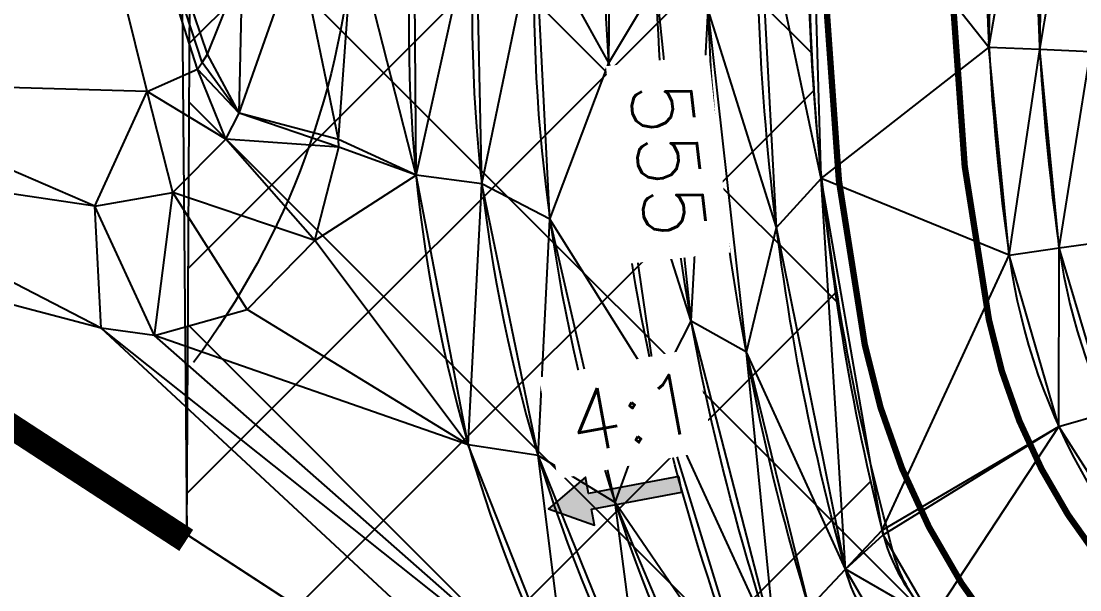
# Model space of a CAD drawing. Header units: inches. Extents: x 2461366 to 2469791, y 7062737 to 7065282.
# Drawn here: x 2466766.4 to 2466850, y 7064203.4 to 7064248.3 of the extents above; entities that cross this region are included whole.
import ezdxf

# ---------------------------------------------------------------- set-up
doc = ezdxf.new("R2010")
doc.units = ezdxf.units.IN
doc.header["$LTSCALE"] = 60
doc.header["$MEASUREMENT"] = 0
doc.linetypes.add('DASHED2', pattern=[0.375, 0.25, -0.125])
for name, color, linetype in [('BLANKET BDNY', 7, 'Continuous'), ('CONT MJR LABEL', 4, 'Continuous'), ('CONT MNR LABEL', 6, 'Continuous'), ('CONTOURS', 35, 'Continuous'), ('DRAIN EASEMENT', 7, 'DASHED2'), ('FENCE', 1, 'FENCE'), ('PROP TRAIL', 3, 'Continuous'), ('Proposed Ground-C-TINN', 7, 'Continuous'), ('Proposed Ground-C-TINN-BNDY', 7, 'Continuous')]:
    doc.layers.add(name, color=color, linetype=linetype)
doc.styles.add('L80', font='simplex', dxfattribs={"height": 4.8})
doc.linetypes.add('FENCE', pattern='A,0.5,-0.1,["X",Standard,S=0.1,R=0,X=-0.05,Y=-0.05],-0.1', length=0.7)

# ---------------------------------------------------------------- blocks, each defined once
blk = doc.blocks.new('ARW-STREET')
blk.add_hatch(color=252).paths.add_polyline_path([(0.525, 0), (0.525, 6.04), (1.611, 6.04), (0, 8.83), (-1.611, 6.04), (-0.525, 6.04), (-0.525, 0)])
at = {"color": 4}
blk.add_lwpolyline([(0.525, 0), (0.525, 6.04), (1.611, 6.04), (0, 8.83), (-1.611, 6.04), (-0.525, 6.04), (-0.525, 0)], close=True, dxfattribs=at)

msp = doc.modelspace()

# ---------------------------------------------------------------- hatches: boundary and pattern name
at = {"layer": 'BLANKET BDNY'}
h = msp.add_hatch(dxfattribs=at)
h.set_pattern_fill('ANSI37', color=256, scale=100, style=0)
edge = h.paths.add_edge_path()
edge.add_arc((2467100.209, 7064237.924), 273.22, 169.90127, 172.19079)
edge.add_arc((2467027.626, 7064255.827), 199.034, 174.45832, 193.87081)
edge.add_arc((2466848.959, 7064211.708), 15, 193.87081, 225.00053)
edge.add_line((2466838.352, 7064201.101), (2466847.976, 7064191.477))
edge.add_line((2466847.976, 7064191.477), (2466886.979, 7064161.424))
edge.add_line((2466886.979, 7064161.424), (2466894.842, 7064154.332))
edge.add_line((2466894.842, 7064154.332), (2466886.9, 7064137.744))
edge.add_line((2466886.9, 7064137.744), (2466779.507, 7064207.767))
edge.add_line((2466779.507, 7064207.767), (2466779.863, 7064273.755))
edge.add_line((2466779.863, 7064273.755), (2466779.866, 7064279.652))
edge.add_line((2466779.866, 7064279.652), (2466789.792, 7064283.298))
edge.add_line((2466789.792, 7064283.298), (2466789.963, 7064282.832))
edge.add_line((2466789.963, 7064282.832), (2466808.896, 7064287.971))
edge.add_line((2466808.896, 7064287.971), (2466831.221, 7064285.832))

# ---------------------------------------------------------------- linework, layer by layer
msp.add_lwpolyline([(2466831.221, 7064285.832, 0.00999), (2466829.522, 7064275.048, 0.084906), (2466834.396, 7064208.112, 0.136671), (2466838.352, 7064201.101), (2466847.976, 7064191.477), (2466886.979, 7064161.424), (2466894.842, 7064154.332), (2466886.9, 7064137.744), (2466779.507, 7064207.767), (2466779.863, 7064273.755), (2466779.866, 7064279.652), (2466789.792, 7064283.298), (2466789.963, 7064282.832), (2466808.896, 7064287.971)], format="xyb", close=True, dxfattribs=at)
at = {"layer": 'CONTOURS'}
for points, elevation in [([(2466893.59, 7064133.382), (2466876.617, 7064149.209), (2466839.948, 7064177.464, -0.03223), (2466835.111, 7064181.715), (2466827.601, 7064189.225, -0.102929), (2466824.25, 7064194.336, -0.125522), (2466813.736, 7064277.743, 0.073175), (2466813.461, 7064287.145, 0.073175)], 554), ([(2466805.444, 7064286.491, -0.07691), (2466805.827, 7064279.006, 0.205797), (2466820.4, 7064185.112), (2466831.918, 7064173.594)], 552), ([(2466809.423, 7064286.978, -0.07641), (2466809.783, 7064278.384, 0.177152), (2466822.552, 7064188.617), (2466832.465, 7064178.704, 0.03223), (2466837.302, 7064174.453), (2466874.176, 7064146.041)], 553), ([(2466913.119, 7064120.649), (2466896.318, 7064136.308), (2466879.208, 7064152.263), (2466842.594, 7064180.475, -0.03223), (2466837.757, 7064184.726), (2466829.627, 7064192.856, -0.11518), (2466826.027, 7064198.649, -0.110838), (2466817.686, 7064277.088, 0.068466), (2466817.541, 7064286.984, 0.068466)], 555), ([(2466936.425, 7064105.453), (2466915.846, 7064123.575), (2466899.046, 7064139.233), (2466881.798, 7064155.317), (2466842.684, 7064185.455), (2466832.386, 7064195.753, -0.122695), (2466828.65, 7064201.969, -0.101903), (2466821.634, 7064276.419, 0.062641), (2466821.648, 7064286.48, 0.062641)], 556), ([(2466801.362, 7064285.65), (2466801.632, 7064283.013, -0.097127), (2466801.28, 7064279.181, 0.213064), (2466815.661, 7064184.194)], 551), ([(2466984.847, 7064073.88), (2466939.069, 7064108.455), (2466918.532, 7064126.54), (2466901.774, 7064142.159), (2466884.389, 7064158.37), (2466845.33, 7064188.466), (2466835.356, 7064198.44, -0.129119), (2466831.513, 7064205.021, -0.094308), (2466825.579, 7064275.739, 0.056758), (2466825.751, 7064285.765, 0.056758)], 557), ([(2466987.258, 7064077.072), (2466941.599, 7064111.556), (2466921.218, 7064129.504), (2466904.501, 7064145.085), (2466886.979, 7064161.424), (2466847.976, 7064191.477), (2466838.184, 7064201.269, -0.129119), (2466835.366, 7064206.094, -0.094239), (2466829.552, 7064275.272, 0.056478), (2466829.733, 7064286.149, 0.056478)], 558), ([(2466797.554, 7064284.534), (2466797.7, 7064282.637, -0.068888), (2466797.534, 7064279.899), (2466792.663, 7064255.646, -0.145967), (2466780.037, 7064221.368)], 550), ([(2466844.843, 7064282.461, 0.008825), (2466843.43, 7064273.421, 0.059101), (2466844.426, 7064229.842, 0.195792), (2466863.412, 7064197.257), (2466916.715, 7064156.186, 0.131646), (2466942.516, 7064145.437, 0.077106), (2466982.419, 7064146.274, -0.038616), (2466992.964, 7064147.236, -0.334726), (2467033.155, 7064118.574, 0.284708), (2467192.421, 7064004.132, 0.039064), (2467221.466, 7064004.416, -0.376868), (2467221.466, 7064004.416), (2467230.154, 7063989.721)], 558), ([(2466848.783, 7064281.774, 0.008742), (2466847.404, 7064272.957, 0.058985), (2466848.386, 7064230.403, 0.195792), (2466865.854, 7064200.426), (2466919.156, 7064159.354, 0.131646), (2466943.047, 7064149.402, 0.077132), (2466981.736, 7064150.215, -0.038576), (2466992.884, 7064151.235, -0.333452), (2467036.916, 7064119.948, 0.284455), (2467192.694, 7064008.123, 0.048184), (2467227.71, 7064009.102, -0.356739), (2467232.861, 7064005.81), (2467237.658, 7063996.743, 0.180156), (2467327.109, 7064061.355, -0.116281), (2467359.395, 7064094.112, 0.094233), (2467396.253, 7064127.876, -0.017924), (2467417.147, 7064154.662, 0.068685), (2467430.596, 7064180.782, -0.411868), (2467442.658, 7064187.389, 0.200142), (2467459.346, 7064189.238), (2467483.158, 7064206.575)], 557)]:
    msp.add_lwpolyline(points, format="xyb", dxfattribs=dict(at, elevation=elevation))
at = {"layer": 'DRAIN EASEMENT', "color": 1, "const_width": 2}
msp.add_lwpolyline([(2466779.454, 7064207.307), (2466533.91, 7064367.392)], dxfattribs=at)
at = {"layer": 'PROP TRAIL', "color": 7, "const_width": 0.5}
for points in [[(2467100.544, 7064022.852), (2467045.304, 7064061.973, -0.102443), (2467011.668, 7064098.043, 0.196809), (2466978.13, 7064122.796), (2466934.967, 7064133.688, -0.122299), (2466900.02, 7064152.354, 0.026456), (2466854.628, 7064189.14, -0.188101), (2466833.033, 7064222.772, -0.085223), (2466831.526, 7064274.937, 0.011959), (2466832.78, 7064284.547, -0.000949)], [(2467020.212, 7064103.238, 0.196809), (2466980.577, 7064132.492), (2466937.414, 7064143.384, -0.122299), (2466906.718, 7064159.779, 0.026456), (2466860.504, 7064197.231, -0.188101), (2466842.836, 7064224.748, -0.085223), (2466841.426, 7064273.531, -0.021362), (2466842.199, 7064282.915)]]:
    msp.add_lwpolyline(points, format="xyb", dxfattribs=at)
at = {"layer": 'Proposed Ground-C-TINN'}
for p, q in [((2466776.355, 7064242.757, 548), (2466760.901, 7064305.707, 547)), ((2466780.722, 7064245.067, 548), (2466760.901, 7064305.707, 547)), ((2466781.132, 7064245.709, 548), (2466760.901, 7064305.707, 547)), ((2466780.334, 7064244.537, 548), (2466760.901, 7064305.707, 547)), ((2466842.84, 7064246.241, 558), (2466843.43, 7064273.421, 558)), ((2466842.84, 7064246.241, 558), (2466847.404, 7064272.957, 557)), ((2466846.855, 7064246.072, 557), (2466847.404, 7064272.957, 557)), ((2466846.855, 7064246.072, 557), (2466851.378, 7064272.493, 556)), ((2466812.82, 7064245.037, 554), (2466813.038, 7064271.099, 554)), ((2466829.592, 7064235.898, 558), (2466828.763, 7064264.084, 558)), ((2466842.84, 7064246.241, 558), (2466828.763, 7064264.084, 558)), ((2466826.065, 7064232.012, 557), (2466824.579, 7064259.507, 557)), ((2466829.592, 7064235.898, 558), (2466824.579, 7064259.507, 557)), ((2466797.601, 7064236.146, 551), (2466797.452, 7064257.833, 551)), ((2466797.601, 7064236.146, 551), (2466802.319, 7064257.373, 552)), ((2466802.794, 7064235.464, 552), (2466802.319, 7064257.373, 552)), ((2466791.482, 7064238.97, 550), (2466792.663, 7064255.646, 550)), ((2466797.601, 7064236.146, 551), (2466792.663, 7064255.646, 550)), ((2466802.794, 7064235.464, 552), (2466806.983, 7064255.601, 553)), ((2466808.173, 7064232.678, 553), (2466806.983, 7064255.601, 553)), ((2466812.82, 7064245.037, 554), (2466806.983, 7064255.601, 553)), ((2466783.641, 7064241.049, 549), (2466788.311, 7064254.29, 549)), ((2466791.482, 7064238.97, 550), (2466788.311, 7064254.29, 549)), ((2466781.132, 7064245.709, 548), (2466783.876, 7064252.522, 548)), ((2466783.641, 7064241.049, 549), (2466783.876, 7064252.522, 548)), ((2466812.82, 7064245.037, 554), (2466816.573, 7064251.302, 555)), ((2466819.334, 7064224.623, 555), (2466816.573, 7064251.302, 555)), ((2466819.334, 7064224.623, 555), (2466820.663, 7064249.225, 556)), ((2466826.065, 7064232.012, 557), (2466820.663, 7064249.225, 556)), ((2466823.684, 7064222.182, 556), (2466820.663, 7064249.225, 556)), ((2466829.592, 7064235.898, 558), (2466842.84, 7064246.241, 558)), ((2466844.426, 7064229.842, 558), (2466842.84, 7064246.241, 558)), ((2466846.855, 7064246.072, 557), (2466842.84, 7064246.241, 558)), ((2466844.426, 7064229.842, 558), (2466846.855, 7064246.072, 557)), ((2466848.386, 7064230.403, 557), (2466846.855, 7064246.072, 557)), ((2466850.87, 7064245.906, 556), (2466846.855, 7064246.072, 557)), ((2466780.722, 7064245.067, 548), (2466781.132, 7064245.709, 548)), ((2466783.641, 7064241.049, 549), (2466781.132, 7064245.709, 548)), ((2466848.386, 7064230.403, 557), (2466850.87, 7064245.906, 556)), ((2466776.355, 7064242.757, 548), (2466780.334, 7064244.537, 548)), ((2466780.334, 7064244.537, 548), (2466780.722, 7064245.067, 548)), ((2466783.641, 7064241.049, 549), (2466780.334, 7064244.537, 548)), ((2466782.568, 7064238.988, 549), (2466780.334, 7064244.537, 548)), ((2466783.641, 7064241.049, 549), (2466780.722, 7064245.067, 548)), ((2466808.173, 7064232.678, 553), (2466812.82, 7064245.037, 554)), ((2466816.587, 7064219.247, 554), (2466812.82, 7064245.037, 554)), ((2466819.334, 7064224.623, 555), (2466812.82, 7064245.037, 554)), ((2466776.355, 7064242.757, 548), (2466749.421, 7064243.571, 548)), ((2466772.248, 7064233.711, 549), (2466749.421, 7064243.571, 548)), ((2466772.248, 7064233.711, 549), (2466776.355, 7064242.757, 548)), ((2466782.568, 7064238.988, 549), (2466776.355, 7064242.757, 548)), ((2466778.401, 7064234.781, 549), (2466776.355, 7064242.757, 548)), ((2466782.568, 7064238.988, 549), (2466783.641, 7064241.049, 549)), ((2466791.482, 7064238.97, 550), (2466783.641, 7064241.049, 549)), ((2466791.514, 7064238.37, 550), (2466783.641, 7064241.049, 549)), ((2466778.401, 7064234.781, 549), (2466782.568, 7064238.988, 549)), ((2466789.605, 7064230.996, 550), (2466782.568, 7064238.988, 549)), ((2466791.514, 7064238.37, 550), (2466782.568, 7064238.988, 549)), ((2466797.601, 7064236.146, 551), (2466791.482, 7064238.97, 550)), ((2466791.514, 7064238.37, 550), (2466791.482, 7064238.97, 550)), ((2466789.605, 7064230.996, 550), (2466791.514, 7064238.37, 550)), ((2466797.601, 7064236.146, 551), (2466791.514, 7064238.37, 550)), ((2466772.735, 7064224.062, 550), (2466746.846, 7064237.432, 549)), ((2466772.248, 7064233.711, 549), (2466746.846, 7064237.432, 549)), ((2466789.605, 7064230.996, 550), (2466797.601, 7064236.146, 551)), ((2466802.794, 7064235.464, 552), (2466797.601, 7064236.146, 551)), ((2466801.722, 7064214.853, 551), (2466797.601, 7064236.146, 551)), ((2466801.722, 7064214.853, 551), (2466802.794, 7064235.464, 552)), ((2466807.234, 7064214.003, 552), (2466802.794, 7064235.464, 552)), ((2466808.173, 7064232.678, 553), (2466802.794, 7064235.464, 552)), ((2466826.065, 7064232.012, 557), (2466829.592, 7064235.898, 558)), ((2466831.513, 7064205.021, 557), (2466829.592, 7064235.898, 558)), ((2466844.426, 7064229.842, 558), (2466829.592, 7064235.898, 558)), ((2466834.396, 7064208.112, 558), (2466829.592, 7064235.898, 558)), ((2466772.248, 7064233.711, 549), (2466778.401, 7064234.781, 549)), ((2466776.939, 7064223.503, 550), (2466778.401, 7064234.781, 549)), ((2466789.605, 7064230.996, 550), (2466778.401, 7064234.781, 549)), ((2466784.273, 7064225.557, 550), (2466778.401, 7064234.781, 549)), ((2466772.735, 7064224.062, 550), (2466772.248, 7064233.711, 549)), ((2466776.939, 7064223.503, 550), (2466772.248, 7064233.711, 549)), ((2466807.234, 7064214.003, 552), (2466808.173, 7064232.678, 553)), ((2466813.317, 7064210.308, 553), (2466808.173, 7064232.678, 553)), ((2466816.587, 7064219.247, 554), (2466808.173, 7064232.678, 553)), ((2466742.212, 7064232.085, 550), (2466815.661, 7064184.194, 551)), ((2466772.735, 7064224.062, 550), (2466742.212, 7064232.085, 550)), ((2466823.684, 7064222.182, 556), (2466826.065, 7064232.012, 557)), ((2466831.513, 7064205.021, 557), (2466826.065, 7064232.012, 557)), ((2466784.273, 7064225.557, 550), (2466789.605, 7064230.996, 550)), ((2466801.722, 7064214.853, 551), (2466789.605, 7064230.996, 550)), ((2466844.426, 7064229.842, 558), (2466848.386, 7064230.403, 557)), ((2466848.357, 7064216.294, 558), (2466848.386, 7064230.403, 557)), ((2466848.386, 7064230.403, 557), (2466852.346, 7064230.965, 556)), ((2466852.234, 7064217.435, 557), (2466848.386, 7064230.403, 557)), ((2466834.396, 7064208.112, 558), (2466844.426, 7064229.842, 558)), ((2466848.357, 7064216.294, 558), (2466844.426, 7064229.842, 558)), ((2466776.939, 7064223.503, 550), (2466784.273, 7064225.557, 550)), ((2466801.722, 7064214.853, 551), (2466784.273, 7064225.557, 550)), ((2466816.587, 7064219.247, 554), (2466819.334, 7064224.623, 555)), ((2466823.684, 7064222.182, 556), (2466819.334, 7064224.623, 555)), ((2466826.027, 7064198.649, 555), (2466819.334, 7064224.623, 555)), ((2466776.939, 7064223.503, 550), (2466772.735, 7064224.062, 550)), ((2466809.675, 7064194.677, 551), (2466772.735, 7064224.062, 550)), ((2466815.661, 7064184.194, 551), (2466772.735, 7064224.062, 550)), ((2466809.675, 7064194.677, 551), (2466776.939, 7064223.503, 550)), ((2466801.722, 7064214.853, 551), (2466776.939, 7064223.503, 550)), ((2466826.027, 7064198.649, 555), (2466823.684, 7064222.182, 556)), ((2466831.513, 7064205.021, 557), (2466823.684, 7064222.182, 556)), ((2466828.65, 7064201.969, 556), (2466823.684, 7064222.182, 556)), ((2466813.317, 7064210.308, 553), (2466816.587, 7064219.247, 554)), ((2466824.25, 7064194.336, 554), (2466816.587, 7064219.247, 554)), ((2466826.027, 7064198.649, 555), (2466816.587, 7064219.247, 554)), ((2466848.357, 7064216.294, 558), (2466852.234, 7064217.435, 557)), ((2466834.396, 7064208.112, 558), (2466848.357, 7064216.294, 558)), ((2466834.492, 7064207.742, 558), (2466848.357, 7064216.294, 558)), ((2466838.352, 7064201.101, 558), (2466848.357, 7064216.294, 558)), ((2466855.916, 7064204.383, 558), (2466848.357, 7064216.294, 558)), ((2466809.675, 7064194.677, 551), (2466801.722, 7064214.853, 551)), ((2466807.234, 7064214.003, 552), (2466801.722, 7064214.853, 551)), ((2466809.675, 7064194.677, 551), (2466807.234, 7064214.003, 552)), ((2466815.494, 7064193.705, 552), (2466807.234, 7064214.003, 552)), ((2466813.317, 7064210.308, 553), (2466807.234, 7064214.003, 552)), ((2466822.259, 7064189.167, 553), (2466813.317, 7064210.308, 553)), ((2466815.494, 7064193.705, 552), (2466813.317, 7064210.308, 553)), ((2466824.25, 7064194.336, 554), (2466813.317, 7064210.308, 553)), ((2466831.513, 7064205.021, 557), (2466834.396, 7064208.112, 558)), ((2466831.513, 7064205.021, 557), (2466834.492, 7064207.742, 558)), ((2466834.492, 7064207.742, 558), (2466834.396, 7064208.112, 558)), ((2466838.352, 7064201.101, 558), (2466834.492, 7064207.742, 558)), ((2466828.65, 7064201.969, 556), (2466831.513, 7064205.021, 557)), ((2466838.352, 7064201.101, 558), (2466831.513, 7064205.021, 557)), ((2466835.356, 7064198.44, 557), (2466831.513, 7064205.021, 557))]:
    msp.add_line(p, q, dxfattribs=at)
at = {"layer": 'Proposed Ground-C-TINN-BNDY'}
msp.add_lwpolyline([(2466742.212, 7064232.085), (2466815.661, 7064184.194), (2466831.918, 7064173.594), (2466874.176, 7064146.041), (2466893.59, 7064133.382), (2466913.119, 7064120.649), (2466936.425, 7064105.453), (2466984.847, 7064073.88)], dxfattribs=at)

# ---------------------------------------------------------------- block references
at = {"color": 7, "xscale": 1.199999999907086, "yscale": 1.199999999793919, "zscale": 1.200000000000045, "rotation": 100.5743211068473}
msp.add_blockref('ARW-STREET', (2466818.462, 7064211.73, 554), dxfattribs=at)

# ---------------------------------------------------------------- next in the draw order: wipeouts: each hides what was drawn before it
at = {"color": 7}
for points, z, layer in [([(2466812.594, 7064244.764), (2466814.313, 7064229.155), (2466822.424, 7064230.049), (2466820.705, 7064245.657)], 555, 'CONT MJR LABEL'), ([(2466808.804, 7064212.151), (2466821.094, 7064214.445), (2466819.597, 7064222.466), (2466807.306, 7064220.172)], 554, 'CONT MNR LABEL')]:
    msp.add_wipeout(points, dxfattribs=at).translate(0, 0, z).dxf.layer = layer

# ---------------------------------------------------------------- next in the draw order: linework, layer by layer
at = {"layer": 'FENCE', "color": 7}
msp.add_lwpolyline([(2466778.866, 7064279.518), (2466779.507, 7064207.767), (2467407.235, 7063798.473)], dxfattribs=at)

# ---------------------------------------------------------------- next in the draw order: texts
at = {"layer": 'CONT MJR LABEL', "color": 7, "insert": (2466817.509, 7064237.406, 555), "char_height": 4.8, "attachment_point": 5, "rotation": 276.28501, "style": 'L80'}
msp.add_mtext('555', dxfattribs=at)
at = {"layer": 'CONT MNR LABEL', "color": 7, "style": 'L80'}
msp.add_text('4:1', height=4.8, rotation=10.57432, dxfattribs=at).set_placement((2466810.147, 7064214.11, 554))

doc.saveas('drawing.dxf')
